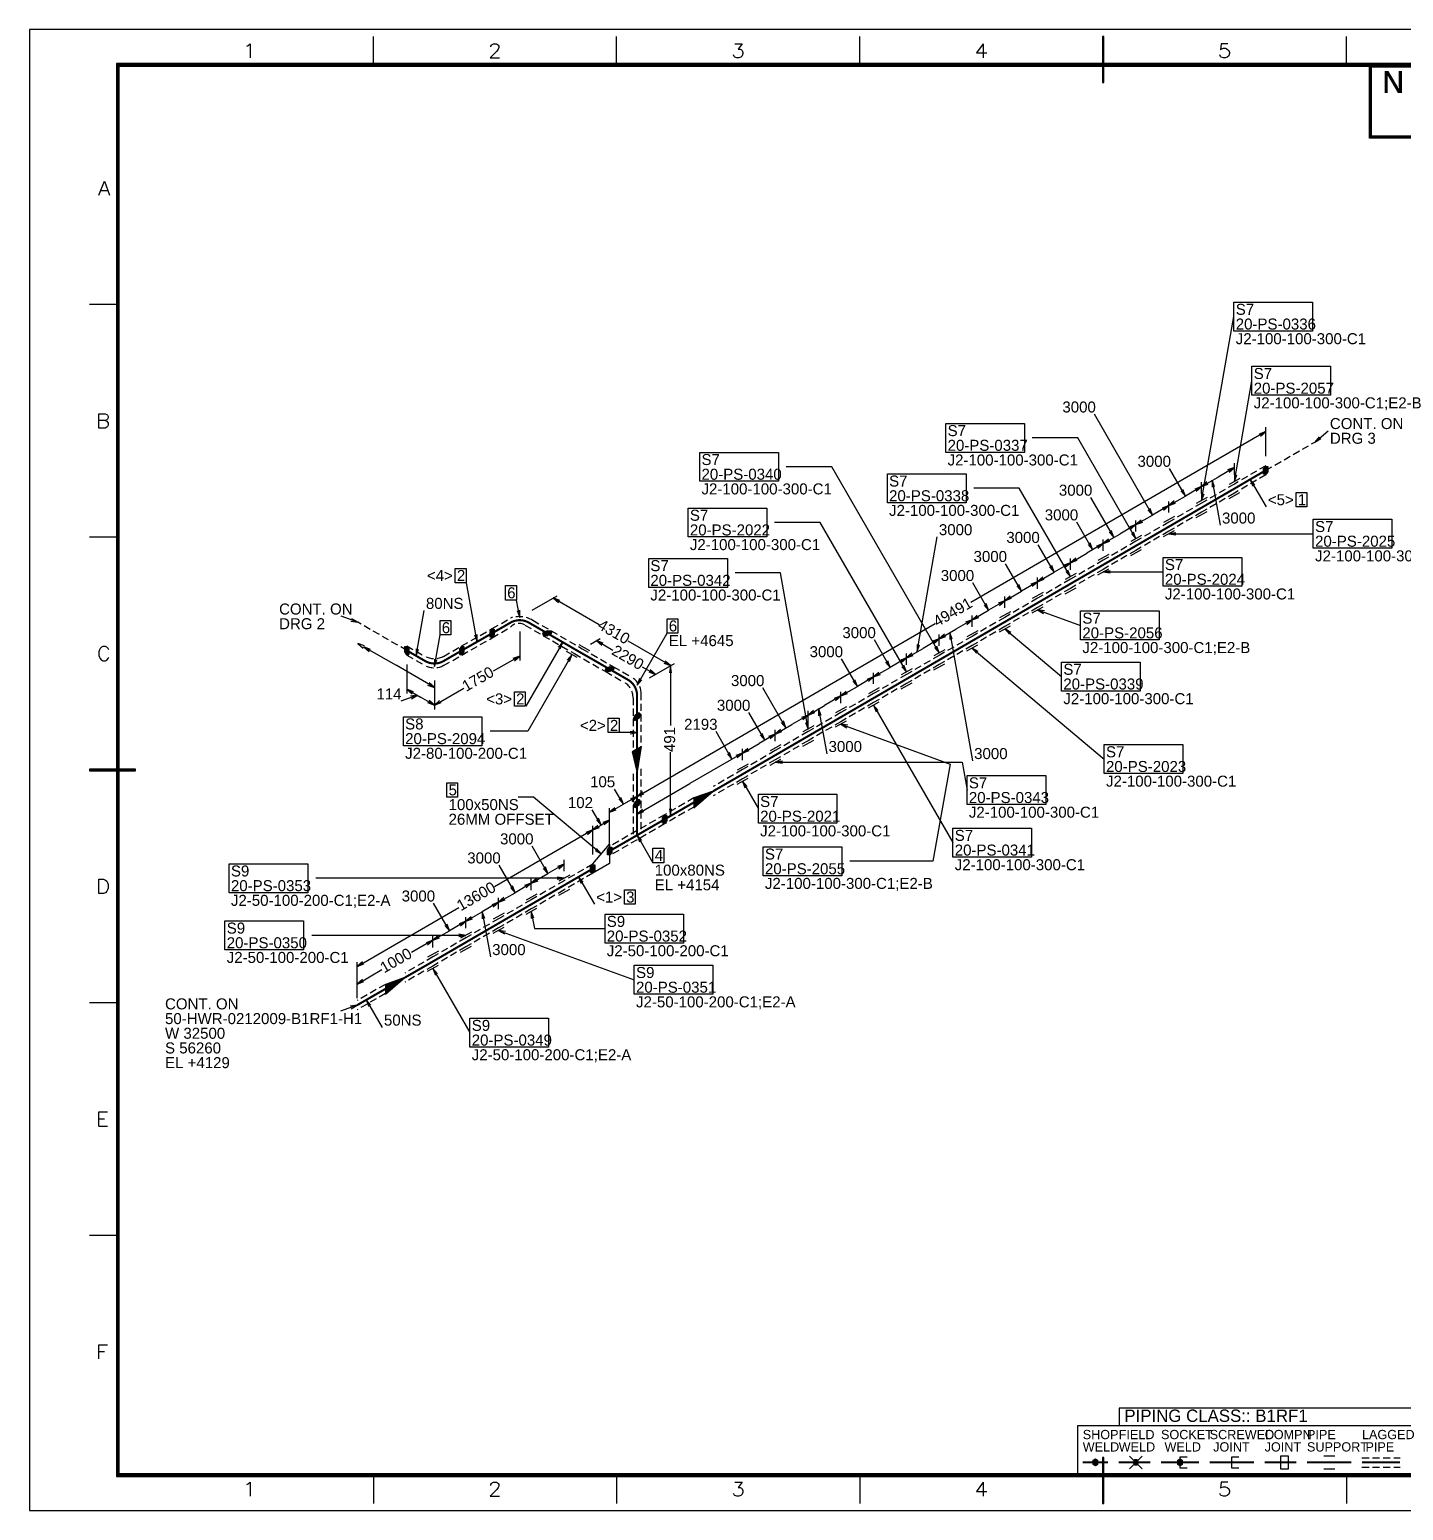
# Model space of a CAD drawing. Extents: x 0 to 594, y 0 to 420.
# Drawn here: x 0 to 389.6, y 0 to 420 of the extents above; entities that cross this region are included whole.
import ezdxf

# ---------------------------------------------------------------- set-up
doc = ezdxf.new("R2010")
doc.units = 0
doc.linetypes.add('GT110', pattern=[3, 2, -1])
doc.styles.add('HTX1', font='O8116901', dxfattribs={"width": 1.02})

msp = doc.modelspace()

# ---------------------------------------------------------------- linework, layer by layer
at = {"layer": 'GT_1', "flags": 128}
for points in [[(0, 0), (594, 0), (594, 420), (0, 420), (0, 0)], [(61.6, 415.3), (62, 415.5), (62.6, 416), (62.6, 412)], [(97.5, 410), (97.5, 418)], [(130.8, 415.1), (130.8, 415.3), (131, 415.6), (131.2, 415.8), (131.6, 416), (132.4, 416), (132.7, 415.8), (132.9, 415.6), (133.1, 415.3), (133.1, 414.9), (132.9, 414.5), (132.5, 413.9), (130.6, 412), (133.3, 412)], [(166.5, 410), (166.5, 418)], [(200, 416), (202.1, 416), (201, 414.5), (201.5, 414.5), (201.9, 414.3), (202.1, 414.1), (202.3, 413.5), (202.3, 413.2), (202.1, 412.6), (201.7, 412.2), (201.2, 412), (200.6, 412), (200, 412.2), (199.8, 412.4), (199.6, 412.8)], [(235.5, 410), (235.5, 418)], [(270.5, 416), (268.6, 413.4), (271.5, 413.4)], [(270.5, 416), (270.5, 412)], [(304.3, 405), (304.7, 405), (304.7, 418), (304.3, 418), (304.3, 405)], [(304.5, 405), (304.5, 418)], [(304.5, 410), (304.5, 418)], [(339.9, 416), (338, 416), (337.8, 414.3), (338, 414.5), (338.6, 414.7), (339.2, 414.7), (339.7, 414.5), (340.1, 414.1), (340.3, 413.5), (340.3, 413.2), (340.1, 412.6), (339.7, 412.2), (339.2, 412), (338.6, 412), (338, 412.2), (337.8, 412.4), (337.6, 412.8)], [(373.5, 410), (373.5, 418)], [(583.6, 409.6), (584.4, 410.4), (24.6, 410.4), (25.4, 409.6), (583.6, 409.6)], [(25.4, 409.6), (24.6, 410.4), (24.6, 9.6), (25.4, 10.4), (25.4, 409.6)], [(584.2, 410.2), (24.8, 410.2), (25, 410), (584, 410), (583.8, 409.8), (25.2, 409.8)], [(24.8, 410.2), (24.8, 9.8), (25, 10), (25, 410), (25.2, 409.8), (25.2, 10.2)], [(25, 10), (584, 10), (584, 85), (404, 85), (404, 410), (25, 410), (25, 10)], [(404, 409.2), (404, 389.2), (380, 389.2), (380, 409.4), (404.2, 409.4), (404.2, 389.4), (380.2, 389.4), (380.2, 409.6), (404.4, 409.6), (404.4, 389.6), (380.4, 389.6), (380.4, 409.8), (404.6, 409.8), (404.6, 389.8), (380.6, 389.8), (380.6, 410)], [(19.6, 373), (21.2, 377), (22.7, 373)], [(20.2, 374.4), (22.1, 374.4)], [(25, 342), (17, 342)], [(341.6, 342.7), (363.9, 342.7), (363.9, 334.5), (341.6, 334.5), (341.6, 342.7)], [(332.4, 286.4), (341.6, 338.6)], [(346.7, 324.5), (369, 324.5), (369, 316.3), (346.7, 316.3), (346.7, 324.5)], [(341.7, 291.8), (346.7, 320.4)], [(19.6, 307), (19.6, 311), (21.4, 311), (21.9, 310.8), (22.1, 310.6), (22.3, 310.3), (22.3, 309.9), (22.1, 309.5), (21.9, 309.3), (21.4, 309.1), (19.6, 309.1)], [(318.5, 282.3), (302, 310.9)], [(21.4, 309.1), (21.9, 308.9), (22.1, 308.7), (22.3, 308.4), (22.3, 307.8), (22.1, 307.4), (21.9, 307.2), (21.4, 307), (19.6, 307)], [(259.9, 308.3), (282.2, 308.3), (282.2, 300.1), (259.9, 300.1), (259.9, 308.3)], [(350.6, 299), (350.6, 307.2)], [(350.6, 306), (267, 257.5)], [(313.8, 275.6), (297.3, 304.2), (284.4, 304.2)], [(349.1, 304.7), (350.6, 306), (348.7, 305.3)], [(364.5, 303), (368.3, 306.2)], [(365.8, 304.5), (364.5, 303), (366.2, 304)], [(190.1, 300.1), (212.4, 300.1), (212.4, 291.9), (190.1, 291.9), (190.1, 300.1)], [(258, 243.2), (227.5, 296), (214.6, 296)], [(243.3, 294), (265.6, 294), (265.6, 285.8), (243.3, 285.8), (243.3, 294)], [(327.8, 287.7), (323.3, 295.5)], [(341.7, 295.8), (337.1, 293.1)], [(340.2, 294.5), (341.7, 295.8), (339.8, 295.1)], [(341.7, 293.8), (341.7, 297)], [(351.2, 294.6), (350.6, 293.8), (350, 293.9), (350, 295.4), (350.6, 296.2), (351.2, 296.1), (351.2, 294.6)], [(350, 295.4), (351.2, 295.4)], [(350, 295.2), (351.2, 295.2)], [(350, 295), (351.2, 295)], [(350, 294.8), (351.2, 294.8)], [(350, 294.6), (351.2, 294.6)], [(350, 294.4), (351.05, 294.4)], [(350, 294.2), (350.9, 294.2)], [(350, 294), (350.75, 294)], [(350.15, 295.6), (351.2, 295.6)], [(350.3, 295.8), (351.2, 295.8)], [(350.45, 296), (351.2, 296)], [(295.2, 264.8), (280.7, 289.9), (267.8, 289.9)], [(332.4, 290.4), (327.8, 287.7)], [(330.9, 289.1), (332.4, 290.4), (330.5, 289.7)], [(332.4, 290.4), (337.1, 293.1)], [(333.9, 291.7), (332.4, 290.4), (334.3, 291.1)], [(332.4, 288.4), (332.4, 291.6)], [(332.4, 288.4), (332.4, 291.6)], [(336.1, 290.3), (335.4, 292.2), (335.4, 290.2)], [(335.4, 292.2), (337.7, 279.4)], [(343.3, 292.7), (340.2, 291)], [(341.7, 293.8), (341.7, 291.8), (342.4, 293.7)], [(347.5, 290.9), (346.2, 292.4), (346.9, 290.5)], [(346.2, 292.4), (350.7, 284.6)], [(307.5, 276), (301, 287.3)], [(323.1, 285), (327.8, 287.7)], [(324.6, 286.3), (323.1, 285), (325, 285.7)], [(323.1, 283), (323.1, 286.2)], [(323.1, 283), (323.1, 286.2)], [(326.5, 289.2), (327.8, 287.7), (327.1, 289.6)], [(334, 287.3), (330.9, 285.6)], [(332.4, 288.4), (332.4, 286.4), (333.1, 288.3)], [(340.2, 287), (343.3, 288.7)], [(359.2, 288.7), (362.3, 288.7), (362.3, 284.6), (359.2, 284.6), (359.2, 288.7)], [(186.8, 284.3), (209.1, 284.3), (209.1, 276.1), (186.8, 276.1), (186.8, 284.3)], [(313.8, 279.6), (318.5, 282.3)], [(317.2, 283.8), (318.5, 282.3), (317.8, 284.2)], [(323.1, 285), (318.5, 282.3)], [(321.6, 283.7), (323.1, 285), (321.2, 284.3)], [(324.7, 281.9), (321.6, 280.2)], [(330.9, 281.6), (334, 283.3)], [(248.7, 237.8), (224.2, 280.2), (211.3, 280.2)], [(301.5, 272.5), (297, 280.3)], [(306.2, 277.5), (307.5, 276), (306.8, 277.9)], [(313.8, 279.6), (309.2, 276.9)], [(312.3, 278.3), (313.8, 279.6), (311.9, 278.9)], [(312.5, 277.1), (313.8, 275.6), (313.1, 277.5)], [(315.3, 280.9), (313.8, 279.6), (315.7, 280.3)], [(313.8, 277.6), (313.8, 280.8)], [(313.8, 277.6), (313.8, 280.8)], [(321.6, 276.2), (324.7, 277.9)], [(325.1, 277.3), (323.1, 277), (325.1, 276.7)], [(364.1, 281.1), (386.4, 281.1), (386.4, 272.9), (364.1, 272.9), (364.1, 281.1)], [(25, 276), (17, 276)], [(251.7, 243.6), (257.4, 276.1)], [(290.6, 266.1), (286.1, 273.9)], [(304.5, 274.2), (299.9, 271.5)], [(300.2, 274), (301.5, 272.5), (300.8, 274.4)], [(303, 272.9), (304.5, 274.2), (302.6, 273.5)], [(304.5, 274.2), (309.2, 276.9)], [(306, 275.5), (304.5, 274.2), (306.4, 274.9)], [(304.5, 272.2), (304.5, 275.4)], [(304.5, 272.2), (304.5, 275.4)], [(315.4, 276.5), (312.3, 274.8)], [(323.1, 277), (364.1, 277)], [(175.6, 270), (197.9, 270), (197.9, 261.8), (175.6, 261.8), (175.6, 270)], [(295.2, 268.8), (290.6, 266.1)], [(293.7, 267.5), (295.2, 268.8), (293.3, 268.1)], [(295.2, 268.8), (299.9, 271.5)], [(296.7, 270.1), (295.2, 268.8), (297.1, 269.5)], [(295.2, 266.8), (295.2, 270)], [(295.2, 266.8), (295.2, 270)], [(306.1, 271.1), (303, 269.4)], [(312.3, 270.8), (315.4, 272.5)], [(321.5, 270.3), (343.8, 270.3), (343.8, 262.1), (321.5, 262.1), (321.5, 270.3)], [(120.7, 267.2), (123.8, 267.2), (123.8, 263.1), (120.7, 263.1), (120.7, 267.2)], [(220.8, 221.6), (213, 265.9), (200.1, 265.9)], [(281.3, 260.7), (276.8, 268.5)], [(285.9, 263.4), (290.6, 266.1)], [(287.4, 264.7), (285.9, 263.4), (287.8, 264.1)], [(285.9, 261.4), (285.9, 264.6)], [(285.9, 261.4), (285.9, 264.6)], [(289.3, 267.6), (290.6, 266.1), (289.9, 268)], [(296.8, 265.7), (293.7, 264)], [(293.9, 266.3), (295.2, 264.8), (294.5, 266.7)], [(303, 265.4), (306.1, 267.1)], [(306.5, 266.5), (304.5, 266.2), (306.5, 265.9)], [(304.5, 266.2), (321.5, 266.2)], [(126.9, 246.4), (123.9, 263.1)], [(135, 262.3), (138.1, 262.3), (138.1, 258.2), (135, 258.2), (135, 262.3)], [(272, 255.3), (267.5, 263.1)], [(276.6, 258), (281.3, 260.7)], [(280, 262.2), (281.3, 260.7), (280.6, 262.6)], [(285.9, 263.4), (281.3, 260.7)], [(284.4, 262.1), (285.9, 263.4), (284, 262.7)], [(293.7, 260), (296.8, 261.7)], [(139, 253.3), (138.1, 258.2)], [(142.5, 255.3), (149.6, 259.4)], [(150.4, 258.1), (148.5, 258.8), (150, 257.5)], [(148.5, 258.8), (161.5, 251.3)], [(270.7, 256.8), (272, 255.3), (271.3, 257.2)], [(276.6, 258), (272, 255.3)], [(275.1, 256.7), (276.6, 258), (274.7, 257.3)], [(278.1, 259.3), (276.6, 258), (278.5, 258.7)], [(276.6, 256), (276.6, 259.2)], [(276.6, 256), (276.6, 259.2)], [(287.5, 260.3), (284.4, 258.6)], [(284.4, 254.6), (287.5, 256.3)], [(93.1, 251.9), (88.4, 253.6)], [(91.1, 252.2), (93.1, 251.9), (91.4, 252.9)], [(109.6, 242.4), (111.9, 255.2)], [(116.4, 252.4), (119.5, 252.4), (119.5, 248.3), (116.4, 248.3), (116.4, 252.4)], [(138.3, 255.2), (139, 253.3), (139, 255.3)], [(180.8, 252.9), (183.9, 252.9), (183.9, 248.8), (180.8, 248.8), (180.8, 252.9)], [(267.3, 252.6), (262.7, 249.9)], [(265.8, 251.3), (267.3, 252.6), (265.4, 251.9)], [(267.3, 252.6), (272, 255.3)], [(268.8, 253.9), (267.3, 252.6), (269.2, 253.3)], [(267.3, 250.6), (267.3, 253.8)], [(267.3, 250.6), (267.3, 253.8)], [(278.2, 254.9), (275.1, 253.2)], [(287.9, 255.1), (285.9, 255.4), (287.6, 254.4)], [(285.9, 255.4), (298.1, 251)], [(298.1, 255.1), (320.4, 255.1), (320.4, 246.9), (298.1, 246.9), (298.1, 255.1)], [(114.8, 239.4), (116.4, 248.3)], [(126.2, 248.3), (126.9, 246.4), (126.9, 248.4)], [(130.6, 249.2), (131.2, 250), (131.8, 249.9), (131.8, 248.4), (131.2, 247.6), (130.6, 247.7), (130.6, 249.2)], [(130.6, 249.2), (131.8, 249.2)], [(130.6, 249), (131.8, 249)], [(130.6, 248.8), (131.8, 248.8)], [(130.6, 248.6), (131.8, 248.6)], [(130.6, 248.4), (131.8, 248.4)], [(130.6, 248.2), (131.65, 248.2)], [(130.6, 248), (131.5, 248)], [(130.6, 247.8), (131.35, 247.8)], [(130.75, 249.4), (131.8, 249.4)], [(130.9, 249.6), (131.8, 249.6)], [(131.05, 249.8), (131.8, 249.8)], [(139, 249.3), (139, 241.1)], [(145.5, 248.8), (145.7, 248.2), (146.8, 248.1), (148.1, 248.8), (147.9, 249.4), (146.8, 249.5), (145.5, 248.8)], [(145.5, 248.8), (148.1, 248.8)], [(145.57, 248.6), (147.73, 248.6)], [(145.63, 248.4), (147.36, 248.4)], [(145.7, 248.2), (146.99, 248.2)], [(145.87, 249), (148.03, 249)], [(146.24, 249.2), (147.97, 249.2)], [(146.61, 249.4), (147.9, 249.4)], [(172.3, 202.5), (256.8, 251.6)], [(172.3, 234.1), (180.8, 248.8)], [(258, 247.2), (262.7, 249.9)], [(259.5, 248.5), (258, 247.2), (259.9, 247.9)], [(258, 245.2), (258, 248.4)], [(258, 245.2), (258, 248.4)], [(261.7, 247.1), (261, 249), (261, 247)], [(261, 249), (267.4, 212.6)], [(268.9, 249.5), (265.8, 247.8)], [(275.1, 249.2), (278.2, 250.9)], [(278.3, 249), (276.6, 250), (277.9, 248.5)], [(276.6, 250), (292.7, 236.5)], [(22.5, 244.1), (22.3, 244.5), (21.9, 244.8), (21.5, 245), (20.8, 245), (20.4, 244.8), (20, 244.5), (19.8, 244.1), (19.6, 243.5), (19.6, 242.5), (19.8, 242), (20, 241.6), (20.4, 241.2), (20.8, 241), (21.5, 241), (21.9, 241.2), (22.3, 241.6), (22.5, 242)], [(95, 245.2), (93.1, 245.9), (94.6, 244.6)], [(96.7, 244.2), (94.8, 244.9), (96.3, 243.6)], [(94.8, 244.9), (104, 239.7)], [(106.4, 245), (107, 245.1), (107.6, 244.3), (107.6, 242.8), (107, 242.7), (106.4, 243.5), (106.4, 245)], [(106.4, 245), (107.08, 245)], [(106.4, 244.8), (107.22, 244.8)], [(106.4, 244.6), (107.38, 244.6)], [(106.4, 244.4), (107.53, 244.4)], [(106.4, 244.2), (107.6, 244.2)], [(106.4, 244), (107.6, 244)], [(106.4, 243.8), (107.6, 243.8)], [(109.6, 244.4), (109.6, 242.4), (110.3, 244.3)], [(122, 244.3), (122.6, 245.1), (123.2, 245), (123.2, 243.5), (122.6, 242.7), (122, 242.8), (122, 244.3)], [(122, 244.2), (123.2, 244.2)], [(122, 244), (123.2, 244)], [(122, 243.8), (123.2, 243.8)], [(122.08, 244.4), (123.2, 244.4)], [(122.22, 244.6), (123.2, 244.6)], [(122.38, 244.8), (123.2, 244.8)], [(122.53, 245), (123.2, 245)], [(151.2, 246.3), (140.7, 228.1)], [(150.5, 244.4), (151.2, 246.3), (149.9, 244.8)], [(155.8, 245.6), (158.8, 243.9)], [(159.1, 245.7), (161.8, 247.3)], [(162.7, 246), (160.8, 246.7), (162.3, 245.4)], [(160.8, 246.7), (165.4, 244)], [(181.8, 239.6), (169.8, 246.5)], [(244.1, 239.1), (239.6, 246.9)], [(248.7, 241.8), (253.4, 244.5)], [(251.7, 245.6), (251.7, 243.6), (252.4, 245.5)], [(258, 247.2), (253.4, 244.5)], [(256.5, 245.9), (258, 247.2), (256.1, 246.5)], [(259.6, 244.1), (256.5, 242.4)], [(256.7, 244.7), (258, 243.2), (257.3, 245.1)], [(265.8, 243.8), (268.9, 245.5)], [(269, 243.6), (267.3, 244.6), (268.6, 243.1)], [(267.3, 244.6), (304.8, 213.1)], [(114.8, 233.4), (104, 239.7)], [(106.4, 243.6), (107.6, 243.6)], [(106.47, 243.4), (107.6, 243.4)], [(106.62, 243.2), (107.6, 243.2)], [(106.78, 243), (107.6, 243)], [(106.92, 242.8), (107.6, 242.8)], [(107, 239.9), (107, 231.7)], [(114.8, 241.4), (114.8, 239.4), (115.5, 241.3)], [(122, 243.6), (123.2, 243.6)], [(122, 243.4), (123.12, 243.4)], [(122, 243.2), (122.97, 243.2)], [(122, 243), (122.83, 243)], [(122, 242.8), (122.67, 242.8)], [(153.8, 242.7), (141.3, 221), (130.6, 221)], [(139, 242.3), (131.5, 238)], [(137.5, 241), (139, 242.3), (137.1, 241.6)], [(155.3, 241.9), (152.3, 243.6)], [(153.1, 240.8), (153.8, 242.7), (152.5, 241.2)], [(175.8, 236.1), (182.9, 240.2)], [(175.8, 236.1), (182.9, 240.2)], [(179.9, 240.3), (181.8, 239.6), (180.3, 240.9)], [(182.1, 237.6), (181.8, 239.6), (181.5, 237.6)], [(181.8, 239.6), (181.8, 222.6)], [(234.8, 233.7), (230.3, 241.5)], [(242.8, 240.6), (244.1, 239.1), (243.4, 241)], [(248.7, 241.8), (244.1, 239.1)], [(247.2, 240.5), (248.7, 241.8), (246.8, 241.1)], [(247.4, 239.3), (248.7, 237.8), (248, 239.7)], [(250.2, 243.1), (248.7, 241.8), (250.6, 242.5)], [(248.7, 239.8), (248.7, 243)], [(248.7, 239.8), (248.7, 243)], [(256.5, 238.4), (259.6, 240.1)], [(292.7, 240.6), (315, 240.6), (315, 232.4), (292.7, 232.4), (292.7, 240.6)], [(114.8, 235.4), (114.8, 227.2)], [(114.8, 235.4), (114.8, 227.2)], [(114.8, 235.4), (114.8, 232.2)], [(163.2, 238.6), (163.4, 238), (164.5, 237.9), (165.8, 238.6), (165.6, 239.2), (164.5, 239.3), (163.2, 238.6)], [(163.2, 238.6), (165.8, 238.6)], [(163.27, 238.4), (165.43, 238.4)], [(163.33, 238.2), (165.06, 238.2)], [(163.4, 238), (164.69, 238)], [(163.57, 238.8), (165.73, 238.8)], [(163.94, 239), (165.67, 239)], [(164.31, 239.2), (165.6, 239.2)], [(173, 236), (172.3, 234.1), (173.6, 235.6)], [(177.5, 237.1), (173.8, 239.2)], [(175.6, 237.8), (177.5, 237.1), (176, 238.4)], [(175.8, 236.1), (178.5, 237.7)], [(233.5, 235.2), (234.8, 233.7), (234.1, 235.6)], [(239.4, 236.4), (234.8, 233.7)], [(237.9, 235.1), (239.4, 236.4), (237.5, 235.7)], [(239.4, 236.4), (244.1, 239.1)], [(240.9, 237.7), (239.4, 236.4), (241.3, 237.1)], [(239.4, 234.4), (239.4, 237.6)], [(239.4, 234.4), (239.4, 237.6)], [(250.3, 238.7), (247.2, 237)], [(110, 231.2), (105.3, 229.5)], [(108.9, 232.2), (107, 232.9), (108.5, 231.6)], [(107, 232.9), (110.9, 230.7)], [(108.3, 230.2), (110, 231.2), (108, 230.9)], [(112.9, 234.1), (114.8, 233.4), (113.3, 234.7)], [(114.8, 228.4), (123.2, 233.2)], [(137.5, 232.2), (140.6, 232.2), (140.6, 228.1), (137.5, 228.1), (137.5, 232.2)], [(214.5, 222), (208, 233.3)], [(230.1, 231), (225.5, 228.3)], [(228.6, 229.7), (230.1, 231), (228.2, 230.3)], [(230.1, 231), (234.8, 233.7)], [(231.6, 232.3), (230.1, 231), (232, 231.7)], [(230.1, 229), (230.1, 232.2)], [(230.1, 229), (230.1, 232.2)], [(241, 233.3), (237.9, 231.6)], [(247.2, 233), (250.3, 234.7)], [(114.8, 228.4), (110.9, 230.7)], [(112.9, 229.1), (114.8, 228.4), (113.3, 229.7)], [(116.3, 229.7), (114.8, 228.4), (116.7, 229.1)], [(220.8, 225.6), (225.5, 228.3)], [(222.3, 226.9), (220.8, 225.6), (222.7, 226.3)], [(220.8, 223.6), (220.8, 226.8)], [(220.8, 223.6), (220.8, 226.8)], [(224.5, 225.5), (223.8, 227.4), (223.8, 225.4)], [(223.8, 227.4), (226.1, 214.6)], [(231.7, 227.9), (228.6, 226.2)], [(237.9, 227.6), (241, 229.3)], [(240.7, 226.9), (239.4, 228.4), (240.1, 226.5)], [(239.4, 228.4), (261.9, 189.4)], [(106, 225.1), (128.3, 225.1), (128.3, 216.9), (106, 216.9), (106, 225.1)], [(164.1, 224.7), (167.2, 224.7), (167.2, 220.6), (164.1, 220.6), (164.1, 224.7)], [(171.7, 225.5), (171.2, 224.5), (171.7, 224), (172.9, 224.7), (173.4, 225.7), (172.9, 226.2), (171.7, 225.5)], [(171.25, 224.6), (172.73, 224.6)], [(171.3, 224.4), (172.39, 224.4)], [(171.35, 224.8), (172.95, 224.8)], [(171.45, 225), (173.05, 225)], [(171.5, 224.2), (172.04, 224.2)], [(171.55, 225.2), (173.15, 225.2)], [(171.65, 225.4), (173.25, 225.4)], [(171.87, 225.6), (173.35, 225.6)], [(172.21, 225.8), (173.3, 225.8)], [(172.56, 226), (173.1, 226)], [(208.5, 218.5), (204, 226.3)], [(211.5, 220.2), (216.2, 222.9)], [(213.2, 223.5), (214.5, 222), (213.8, 223.9)], [(220.8, 225.6), (216.2, 222.9)], [(219.3, 224.3), (220.8, 225.6), (218.9, 224.9)], [(220.1, 223.5), (220.8, 221.6), (220.8, 223.6)], [(228.6, 222.2), (231.7, 223.9)], [(232.1, 222.7), (230.1, 223), (231.8, 222)], [(230.1, 223), (261.1, 211.7), (256.2, 184.1), (232.6, 184.1)], [(172.3, 220.6), (167.3, 220.6)], [(170.3, 220.3), (172.3, 220.6), (170.3, 220.9)], [(199.2, 213.1), (194.7, 220.9)], [(211.5, 220.2), (206.9, 217.5)], [(207.2, 220), (208.5, 218.5), (207.8, 220.4)], [(210, 218.9), (211.5, 220.2), (209.6, 219.5)], [(213, 221.5), (211.5, 220.2), (213.4, 220.9)], [(211.5, 218.2), (211.5, 221.4)], [(211.5, 218.2), (211.5, 221.4)], [(222.4, 222.5), (219.3, 220.8)], [(219.3, 216.8), (222.4, 218.5)], [(172.3, 209.6), (171, 215.2), (173.5, 216.7), (172.3, 209.6), (171.1, 215.3), (173.4, 216.6), (172.3, 210.2), (171.3, 215.4), (173.2, 216.5), (172.3, 210.7), (171.5, 215.5), (173, 216.4), (172.3, 211.4), (171.6, 215.6), (172.9, 216.3), (172.3, 212), (171.8, 215.7), (172.7, 216.2), (172.3, 212.6), (172, 215.8), (172.5, 216.1), (172.3, 213.2), (172.1, 215.9), (172.4, 216), (172.3, 213.8), (172.3, 216)], [(181.8, 197), (181.8, 215.1)], [(202.2, 214.8), (187.3, 206.2)], [(197.9, 214.6), (199.2, 213.1), (198.5, 215)], [(200.7, 213.5), (202.2, 214.8), (200.3, 214.1)], [(202.2, 214.8), (206.9, 217.5)], [(203.7, 216.1), (202.2, 214.8), (204.1, 215.5)], [(202.2, 212.8), (202.2, 216)], [(202.2, 212.8), (202.2, 216)], [(213.1, 217.1), (210, 215.4)], [(304.8, 217.2), (327.1, 217.2), (327.1, 209), (304.8, 209), (304.8, 217.2)], [(30, 209.8), (30, 210.2), (17, 210.2), (17, 209.8), (30, 209.8)], [(30, 210), (17, 210)], [(25, 210), (17, 210)], [(203.8, 211.7), (200.7, 210)], [(210, 211.4), (213.1, 213.1)], [(213.5, 212.5), (211.5, 212.2), (213.5, 211.9)], [(211.5, 212.2), (264.5, 212.2), (265.9, 204.3)], [(118.3, 206.4), (121.4, 206.4), (121.4, 202.3), (118.3, 202.3), (118.3, 206.4)], [(172.3, 197.5), (187.3, 206.2)], [(200.7, 206), (203.8, 207.7)], [(203.5, 205.3), (202.2, 206.8), (202.9, 204.9)], [(202.2, 206.8), (206.7, 199)], [(265.9, 208.4), (288.2, 208.4), (288.2, 200.2), (265.9, 200.2), (265.9, 208.4)], [(162.1, 186.2), (142.9, 202.3), (138.6, 202.3)], [(168.4, 200.3), (165.9, 204.6)], [(167.1, 201.8), (168.4, 200.3), (167.7, 202.2)], [(172.3, 202.5), (168.4, 200.3)], [(170.8, 201.2), (172.3, 202.5), (170.4, 201.8)], [(171.7, 200.9), (171.2, 199.9), (171.7, 199.4), (172.9, 200.1), (173.4, 201.1), (172.9, 201.6), (171.7, 200.9)], [(173.8, 203.8), (172.3, 202.5), (174.2, 203.2)], [(172.3, 193.5), (172.3, 203.7)], [(172.3, 193.5), (172.3, 203.7)], [(188.4, 200.8), (188.4, 199.3), (193.9, 204), (188.4, 202.1), (188.4, 199.5), (193.4, 203.7), (188.4, 202), (188.4, 199.6), (192.8, 203.4), (188.4, 201.9), (188.4, 199.8), (192.3, 203), (188.4, 201.7), (188.4, 200), (191.8, 202.8), (188.4, 201.5), (188.4, 200.2), (191.2, 202.4), (188.4, 201.3), (188.4, 200.4), (190.8, 202.2), (188.4, 201.1), (188.4, 200.6), (190.2, 201.8), (188.4, 200.9), (188.4, 200.8), (193.9, 204)], [(206.7, 203.1), (229, 203.1), (229, 194.9), (206.7, 194.9), (206.7, 203.1)], [(162.1, 194.4), (159.6, 198.7)], [(164.5, 198), (168.4, 200.3)], [(166, 199.3), (164.5, 198), (166.4, 198.7)], [(164.5, 191), (164.5, 199.2)], [(171.25, 200), (172.73, 200)], [(171.3, 199.8), (172.39, 199.8)], [(171.35, 200.2), (172.95, 200.2)], [(171.45, 200.4), (173.05, 200.4)], [(171.5, 199.6), (172.04, 199.6)], [(171.55, 200.6), (173.15, 200.6)], [(171.65, 200.8), (173.25, 200.8)], [(171.87, 201), (173.35, 201)], [(172.21, 201.2), (173.3, 201.2)], [(173.8, 198.8), (172.3, 197.5), (174.2, 198.2)], [(172.3, 193.5), (172.3, 198.7)], [(172.56, 201.4), (173.1, 201.4)], [(174, 192.5), (182.9, 197.6)], [(181.5, 199), (181.8, 197), (182.1, 199)], [(159.7, 193), (162.1, 194.4)], [(161.2, 194.3), (159.7, 193), (161.6, 193.7)], [(159.7, 186), (159.7, 194.2)], [(159.7, 186), (159.7, 194.2)], [(160.8, 195.9), (162.1, 194.4), (161.4, 196.3)], [(164.5, 195.8), (162.1, 194.4)], [(163, 194.5), (164.5, 195.8), (162.6, 195.1)], [(164.5, 188.8), (164.5, 197)], [(180.7, 195.6), (180.1, 194.8), (179.5, 194.9), (179.5, 196.4), (180.1, 197.2), (180.7, 197.1), (180.7, 195.6)], [(179.5, 196.4), (180.7, 196.4)], [(179.5, 196.2), (180.7, 196.2)], [(179.5, 196), (180.7, 196)], [(179.5, 195.8), (180.7, 195.8)], [(179.5, 195.6), (180.7, 195.6)], [(179.5, 195.4), (180.55, 195.4)], [(179.5, 195.2), (180.4, 195.2)], [(179.5, 195), (180.25, 195)], [(179.65, 196.6), (180.7, 196.6)], [(179.8, 196.8), (180.7, 196.8)], [(179.95, 197), (180.7, 197)], [(261.9, 193.5), (284.2, 193.5), (284.2, 185.3), (261.9, 185.3), (261.9, 193.5)], [(159.7, 193), (131.9, 176.9)], [(158.2, 191.7), (159.7, 193), (157.8, 192.3)], [(159.7, 182), (159.7, 183.4), (164.5, 189), (164.5, 183.5), (159.7, 180.7), (159.7, 182)], [(173.6, 190), (172.3, 191.5), (173, 189.6)], [(172.3, 191.5), (176.8, 183.7)], [(147, 180.6), (142.5, 188.4)], [(160.4, 187.2), (162.1, 186.2), (160.8, 187.7)], [(165.1, 186.6), (164.5, 185.8), (163.9, 185.9), (163.9, 187.4), (164.5, 188.2), (165.1, 188.1), (165.1, 186.6)], [(163.9, 187.4), (165.1, 187.4)], [(163.9, 187.2), (165.1, 187.2)], [(163.9, 187), (165.1, 187)], [(163.9, 186.8), (165.1, 186.8)], [(163.9, 186.6), (165.1, 186.6)], [(163.9, 186.4), (164.95, 186.4)], [(163.9, 186.2), (164.8, 186.2)], [(163.9, 186), (164.65, 186)], [(164.05, 187.6), (165.1, 187.6)], [(164.2, 187.8), (165.1, 187.8)], [(164.35, 188), (165.1, 188)], [(176.8, 187.8), (179.9, 187.8), (179.9, 183.7), (176.8, 183.7), (176.8, 187.8)], [(208.1, 188.2), (230.4, 188.2), (230.4, 180), (208.1, 180), (208.1, 188.2)], [(56.6, 183.4), (78.9, 183.4), (78.9, 175.2), (56.6, 175.2), (56.6, 183.4)], [(137.7, 175.2), (133.2, 183)], [(142.3, 177.9), (147, 180.6)], [(145.7, 182.1), (147, 180.6), (146.3, 182.5)], [(151.6, 183.3), (147, 180.6)], [(150.1, 182), (151.6, 183.3), (149.7, 182.6)], [(151.6, 181.3), (151.6, 184.5)], [(160.3, 181.6), (159.7, 180.8), (159.1, 180.9), (159.1, 182.4), (159.7, 183.2), (160.3, 183.1), (160.3, 181.6)], [(159.1, 182.4), (160.3, 182.4)], [(159.1, 182.2), (160.3, 182.2)], [(159.1, 182), (160.3, 182)], [(159.1, 181.8), (160.3, 181.8)], [(159.1, 181.6), (160.3, 181.6)], [(159.1, 181.4), (160.15, 181.4)], [(159.1, 181.2), (160, 181.2)], [(159.1, 181), (159.85, 181)], [(159.25, 182.6), (160.3, 182.6)], [(159.4, 182.8), (160.3, 182.8)], [(159.55, 183), (160.3, 183)], [(19.6, 175), (19.6, 179), (21, 179), (21.5, 178.8), (21.9, 178.5), (22.1, 178.1), (22.3, 177.5), (22.3, 176.5), (22.1, 176), (21.9, 175.6), (21.5, 175.2), (21, 175), (19.6, 175)], [(151.6, 179.3), (102.6, 179.3), (81.2, 179.3)], [(136.4, 176.7), (137.7, 175.2), (137, 177.1)], [(142.3, 177.9), (137.7, 175.2)], [(140.8, 176.6), (142.3, 177.9), (140.4, 177.2)], [(143.8, 179.2), (142.3, 177.9), (144.2, 178.6)], [(142.3, 175.9), (142.3, 179.1)], [(142.3, 175.9), (142.3, 179.1)], [(149.6, 179), (151.6, 179.3), (149.6, 179.6)], [(153.2, 180.2), (150.1, 178.5)], [(157, 178.2), (155.7, 179.7), (156.4, 177.8)], [(155.7, 179.7), (160.2, 171.9)], [(133, 172.5), (128.4, 169.8)], [(131.5, 171.2), (133, 172.5), (131.1, 171.8)], [(133, 172.5), (137.7, 175.2)], [(134.5, 173.8), (133, 172.5), (134.9, 173.2)], [(133, 170.5), (133, 173.7)], [(133, 170.5), (133, 173.7)], [(143.9, 174.8), (140.8, 173.1)], [(150.1, 174.5), (153.2, 176.2)], [(168.7, 176), (171.8, 176), (171.8, 171.9), (168.7, 171.9), (168.7, 176)], [(92.9, 154.3), (121.7, 171)], [(119.1, 164.4), (114.6, 172.2)], [(123.7, 167.1), (128.4, 169.8)], [(125.2, 168.4), (123.7, 167.1), (125.6, 167.8)], [(123.7, 165.1), (123.7, 168.3)], [(123.7, 165.1), (123.7, 168.3)], [(129.1, 167.9), (128.4, 169.8), (128.4, 167.8)], [(128.4, 169.8), (130.7, 157)], [(134.6, 169.4), (131.5, 167.7)], [(140.8, 169.1), (143.9, 170.8)], [(143, 168), (142.3, 169.9), (142.3, 167.9)], [(142.3, 169.9), (143.2, 165), (163.2, 165)], [(163.2, 169.1), (185.5, 169.1), (185.5, 160.9), (163.2, 160.9), (163.2, 169.1)], [(55.4, 167.2), (77.7, 167.2), (77.7, 159), (55.4, 159), (55.4, 167.2)], [(114.4, 161.7), (119.1, 164.4)], [(117.8, 165.9), (119.1, 164.4), (118.4, 166.3)], [(123.7, 167.1), (119.1, 164.4)], [(122.2, 165.8), (123.7, 167.1), (121.8, 166.4)], [(125.3, 164), (122.2, 162.3)], [(131.5, 163.7), (134.6, 165.4)], [(135, 164.2), (133, 164.5), (134.7, 163.5)], [(133, 164.5), (171.5, 150.5)], [(123.7, 163.1), (90.7, 163.1), (80, 163.1)], [(114.4, 161.7), (108.3, 158.2)], [(112.9, 160.4), (114.4, 161.7), (112.5, 161)], [(115.9, 163), (114.4, 161.7), (116.3, 162.4)], [(114.4, 159.7), (114.4, 162.9)], [(114.4, 159.7), (114.4, 162.9)], [(121.7, 162.8), (123.7, 163.1), (121.7, 163.4)], [(122.2, 158.3), (125.3, 160)], [(94.4, 155.6), (92.9, 154.3), (94.8, 155)], [(92.9, 145.3), (92.9, 155.5)], [(116, 158.6), (112.9, 156.9)], [(92.9, 149.3), (99.9, 153.4)], [(112.9, 152.9), (116, 154.6)], [(115.7, 152.2), (114.4, 153.7), (115.1, 151.8)], [(114.4, 153.7), (124.9, 135.5)], [(171.5, 154.6), (193.8, 154.6), (193.8, 146.4), (171.5, 146.4), (171.5, 154.6)], [(94.4, 150.6), (92.9, 149.3), (94.8, 150)], [(92.9, 145.3), (92.9, 150.5)], [(100.9, 147.9), (100.9, 146.4), (106.4, 151.1), (100.9, 149.2), (100.9, 146.6), (105.9, 150.8), (100.9, 149.1), (100.9, 146.7), (105.3, 150.5), (100.9, 149), (100.9, 146.9), (104.8, 150.1), (100.9, 148.8), (100.9, 147.1), (104.3, 149.9), (100.9, 148.6), (100.9, 147.3), (103.7, 149.5), (100.9, 148.4), (100.9, 147.5), (103.3, 149.3), (100.9, 148.2), (100.9, 147.7), (102.7, 148.9), (100.9, 148), (100.9, 147.9), (106.4, 151.1)], [(25, 144), (17, 144)], [(92.9, 143.3), (88.2, 141.6)], [(91.2, 142.3), (92.9, 143.3), (90.9, 143)], [(96.8, 143.3), (95.5, 144.8), (96.2, 142.9)], [(95.5, 144.8), (100, 137)], [(124.9, 139.6), (147.2, 139.6), (147.2, 131.4), (124.9, 131.4), (124.9, 139.6)], [(19.6, 109), (19.6, 113), (22.1, 113)], [(19.6, 111.1), (21.2, 111.1)], [(19.6, 109), (22.1, 109)], [(25, 78), (17, 78)], [(19.6, 43), (19.6, 47), (22.1, 47)], [(19.6, 45.1), (21.2, 45.1)], [(404, 29), (309, 29), (309, 24)], [(307.4, 24), (297.2, 24), (297.2, 10)], [(319.4, 24), (307.4, 24)], [(404, 24), (309, 24)], [(333.2, 24), (319.4, 24)], [(348.8, 24), (333.2, 24)], [(360.8, 24), (348.8, 24)], [(376.4, 24), (360.8, 24)], [(390.2, 24), (376.4, 24)], [(302.9, 13), (302.3, 12.6), (301.7, 13), (301.7, 14.2), (302.3, 14.6), (302.9, 14.2), (302.9, 13)], [(301.7, 14.2), (302.9, 14.2)], [(301.7, 14), (302.9, 14)], [(301.7, 13.8), (302.9, 13.8)], [(301.7, 13.6), (302.9, 13.6)], [(301.7, 13.4), (302.9, 13.4)], [(301.7, 13.2), (302.9, 13.2)], [(301.7, 13), (302.9, 13)], [(302, 14.4), (302.6, 14.4)], [(302, 12.8), (302.6, 12.8)], [(304.7, 15), (304.3, 15), (304.3, 2), (304.7, 2), (304.7, 15)], [(304.5, 15), (304.5, 2)], [(312, 11.8), (315.6, 15.4)], [(312, 15.4), (315.6, 11.8)], [(313.4, 12.9), (314.1, 12.9), (314.5, 13.6), (314.1, 14.3), (313.4, 14.3), (313, 13.6), (313.4, 12.9)], [(313, 13.6), (314.5, 13.6)], [(313.11, 13.8), (314.39, 13.8)], [(313.11, 13.4), (314.39, 13.4)], [(313.23, 14), (314.27, 14)], [(313.23, 13.2), (314.27, 13.2)], [(313.34, 14.2), (314.16, 14.2)], [(313.34, 13), (314.16, 13)], [(326.9, 13), (326.3, 12.6), (325.7, 13), (325.7, 14.2), (326.3, 14.6), (326.9, 14.2), (326.9, 13)], [(325.7, 14.2), (326.9, 14.2)], [(325.7, 14), (326.9, 14)], [(325.7, 13.8), (326.9, 13.8)], [(325.7, 13.6), (326.9, 13.6)], [(325.7, 13.4), (326.9, 13.4)], [(325.7, 13.2), (326.9, 13.2)], [(325.7, 13), (326.9, 13)], [(326, 14.4), (326.6, 14.4)], [(326, 12.8), (326.6, 12.8)], [(328.3, 12), (326.3, 12), (326.3, 15.2), (328.3, 15.2)], [(343, 12), (341, 12), (341, 15.2), (343, 15.2)], [(354.8, 13.6), (354.8, 11.8), (357.1, 11.8), (357.1, 15.4), (354.8, 15.4), (354.8, 13.6), (357.1, 13.6)], [(370.2, 15.4), (367.1, 15.4)], [(25.4, 10.4), (24.6, 9.6), (584.4, 9.6), (583.6, 10.4), (25.4, 10.4)], [(24.8, 9.8), (584.2, 9.8), (584, 10), (25, 10), (25.2, 10.2), (583.8, 10.2)], [(97.5, 10), (97.5, 2)], [(166.5, 10), (166.5, 2)], [(235.5, 10), (235.5, 2)], [(304.5, 10), (304.5, 2)], [(367.1, 11.8), (370.2, 11.8)], [(373.5, 10), (373.5, 2)], [(61.6, 7.3), (62, 7.5), (62.6, 8), (62.6, 4)], [(130.8, 7.1), (130.8, 7.3), (131, 7.6), (131.2, 7.8), (131.6, 8), (132.4, 8), (132.7, 7.8), (132.9, 7.6), (133.1, 7.3), (133.1, 6.9), (132.9, 6.5), (132.5, 5.9), (130.6, 4), (133.3, 4)], [(200, 8), (202.1, 8), (201, 6.5), (201.5, 6.5), (201.9, 6.3), (202.1, 6.1), (202.3, 5.5), (202.3, 5.2), (202.1, 4.6), (201.7, 4.2), (201.2, 4), (200.6, 4), (200, 4.2), (199.8, 4.4), (199.6, 4.8)], [(270.5, 8), (268.6, 5.4), (271.5, 5.4)], [(270.5, 8), (270.5, 4)], [(339.9, 8), (338, 8), (337.8, 6.3), (338, 6.5), (338.6, 6.7), (339.2, 6.7), (339.7, 6.5), (340.1, 6.1), (340.3, 5.5), (340.3, 5.2), (340.1, 4.6), (339.7, 4.2), (339.2, 4), (338.6, 4), (338, 4.2), (337.8, 4.4), (337.6, 4.8)]]:
    msp.add_lwpolyline(points, dxfattribs=at)
at = {"layer": 'GT_1', "linetype": 'GT110', "flags": 128}
for points in [[(350.6, 295), (364.5, 303)], [(350.6, 296.3), (341.7, 291.1)], [(341.7, 291.1), (332.4, 285.7)], [(350.6, 293.7), (341.7, 288.5)], [(332.4, 285.7), (323.1, 280.3)], [(341.7, 288.5), (332.4, 283.1)], [(332.4, 283.1), (323.1, 277.7)], [(323.1, 280.3), (313.8, 274.9)], [(323.1, 277.7), (313.8, 272.3)], [(313.8, 274.9), (304.5, 269.5)], [(304.5, 269.5), (295.2, 264.1)], [(313.8, 272.3), (304.5, 266.9)], [(304.5, 266.9), (295.2, 261.5)], [(295.2, 264.1), (285.9, 258.7)], [(295.2, 261.5), (285.9, 256.1)], [(285.9, 258.7), (276.6, 253.3)], [(131.2, 250.1), (136.4, 253.1)], [(142.7, 252.5), (147.9, 249.5)], [(276.6, 253.3), (267.3, 247.9)], [(285.9, 256.1), (276.6, 250.7)], [(107, 243.9), (93.1, 251.9)], [(122.6, 245.2), (131.2, 250.1)], [(131.2, 247.5), (136.4, 250.5)], [(140.5, 251.1), (145.7, 248.1)], [(145.7, 248.1), (154.5, 243)], [(147.9, 249.5), (156.7, 244.4)], [(267.3, 247.9), (258, 242.5)], [(276.6, 250.7), (267.3, 245.3)], [(107, 245.2), (112.2, 242.2)], [(117.4, 242.2), (122.6, 245.2)], [(122.6, 242.6), (131.2, 247.5)], [(156.7, 244.4), (165.6, 239.3)], [(267.3, 245.3), (258, 239.9)], [(107, 242.6), (112.2, 239.6)], [(117.4, 239.6), (122.6, 242.6)], [(154.5, 243), (163.4, 237.9)], [(258, 242.5), (248.7, 237.1)], [(258, 239.9), (248.7, 234.5)], [(163.4, 237.9), (168.6, 234.9)], [(165.6, 239.3), (170.8, 236.3)], [(248.7, 237.1), (239.4, 231.7)], [(173.4, 231.8), (173.4, 225.8)], [(239.4, 231.7), (230.1, 226.3)], [(248.7, 234.5), (239.4, 229.1)], [(171.2, 230.4), (171.2, 224.4)], [(239.4, 229.1), (230.1, 223.7)], [(171.2, 224.4), (171.2, 215.3)], [(173.4, 225.8), (173.4, 216.7)], [(230.1, 226.3), (220.8, 220.9)], [(230.1, 223.7), (220.8, 218.3)], [(220.8, 220.9), (211.5, 215.5)], [(211.5, 215.5), (202.2, 210.1)], [(220.8, 218.3), (211.5, 212.9)], [(173.4, 210.3), (173.4, 201.2)], [(202.2, 210.1), (193.9, 205.3)], [(211.5, 212.9), (202.2, 207.5)], [(171.2, 208.9), (171.2, 199.8)], [(202.2, 207.5), (193.9, 202.7)], [(188.4, 202.1), (180.1, 197.3)], [(171.2, 199.8), (171.2, 190.8)], [(173.4, 201.2), (173.4, 192.2)], [(188.4, 199.5), (180.1, 194.7)], [(180.1, 197.3), (172.3, 192.8)], [(180.1, 194.7), (172.3, 190.2)], [(172.3, 192.8), (164.5, 188.3)], [(172.3, 190.2), (164.5, 185.7)], [(159.7, 183.3), (151.6, 178.6)], [(159.7, 180.7), (151.6, 176)], [(151.6, 178.6), (142.3, 173.2)], [(142.3, 173.2), (133, 167.8)], [(151.6, 176), (142.3, 170.6)], [(142.3, 170.6), (133, 165.2)], [(133, 167.8), (123.7, 162.4)], [(133, 165.2), (123.7, 159.8)], [(123.7, 162.4), (114.4, 157)], [(123.7, 159.8), (114.4, 154.4)], [(114.4, 157), (106.4, 152.4)], [(114.4, 154.4), (106.4, 149.8)], [(100.9, 149.2), (92.9, 144.6)], [(100.9, 146.6), (92.9, 142)], [(377.9, 14.9), (388.7, 14.9)], [(377.9, 12.3), (388.7, 12.3)]]:
    msp.add_lwpolyline(points, dxfattribs=at)
at = {"layer": 'GT_1', "const_width": 0.6, "flags": 128}
for points in [[(341.7, 289.8), (350.6, 295)], [(332.4, 284.4), (341.7, 289.8)], [(323.1, 279), (332.4, 284.4)], [(313.8, 273.6), (323.1, 279)], [(304.5, 268.2), (313.8, 273.6)], [(295.2, 262.8), (304.5, 268.2)], [(285.9, 257.4), (295.2, 262.8)], [(276.6, 252), (285.9, 257.4)], [(136.4, 251.8), (131.2, 248.8)], [(146.8, 248.8), (141.6, 251.8)], [(267.3, 246.6), (276.6, 252)], [(131.2, 248.8), (122.6, 243.9)], [(155.6, 243.7), (146.8, 248.8)], [(112.2, 240.9), (107, 243.9)], [(122.6, 243.9), (117.4, 240.9)], [(164.5, 238.6), (155.6, 243.7)], [(258, 241.2), (267.3, 246.6)], [(248.7, 235.8), (258, 241.2)], [(169.7, 235.6), (164.5, 238.6)], [(239.4, 230.4), (248.7, 235.8)], [(172.3, 225.1), (172.3, 231.1)], [(230.1, 225), (239.4, 230.4)], [(172.3, 216), (172.3, 225.1)], [(220.8, 219.6), (230.1, 225)], [(211.5, 214.2), (220.8, 219.6)], [(202.2, 208.8), (211.5, 214.2)], [(172.3, 200.5), (172.3, 209.6)], [(193.9, 204), (202.2, 208.8)], [(172.3, 191.5), (172.3, 200.5)], [(180.1, 196), (188.4, 200.8)], [(172.3, 191.5), (180.1, 196)], [(164.5, 187), (172.3, 191.5)], [(151.6, 177.3), (159.7, 182)], [(142.3, 171.9), (151.6, 177.3)], [(133, 166.5), (142.3, 171.9)], [(123.7, 161.1), (133, 166.5)], [(114.4, 155.7), (123.7, 161.1)], [(106.4, 151.1), (114.4, 155.7)], [(92.9, 143.3), (100.9, 147.9)], [(305.9, 13.6), (298.7, 13.6)], [(317.9, 13.6), (308.9, 13.6)], [(331.7, 13.6), (320.9, 13.6)], [(347.3, 13.6), (334.7, 13.6)], [(359.3, 13.6), (350.3, 13.6)], [(374.9, 13.6), (362.3, 13.6)], [(388.7, 13.6), (377.9, 13.6)]]:
    msp.add_lwpolyline(points, dxfattribs=at)
for points in [[(141.6, 251.8, 0.267941), (136.4, 251.8)], [(117.4, 240.9, -0.267941), (112.2, 240.9)], [(172.3, 231.1, 0.268126), (169.7, 235.6)]]:
    msp.add_lwpolyline(points, format="xyb", dxfattribs=at)
at = {"layer": 'GT_1', "linetype": 'GT110', "flags": 128}
for points in [[(142.73, 252.45, 0.213764), (136.4, 253.1)], [(140.47, 251.15, 0.354745), (136.4, 250.5)], [(117.4, 242.2, -0.267941), (112.2, 242.2)], [(117.4, 239.6, -0.267941), (112.2, 239.6)], [(173.43, 231.75, 0.268126), (170.83, 236.25)], [(171.17, 230.45, 0.268126), (168.57, 234.95)]]:
    msp.add_lwpolyline(points, format="xyb", dxfattribs=at)

# ---------------------------------------------------------------- texts
at = {"layer": 'GT_1', "style": 'HTX1', "width": 1.02}
for s, height, p in [('N', 6.25, (383.6, 402)), ('N', 6.25, (383.8, 402)), ('S7', 3.125, (342.1, 339.1)), ('20-PS-0336', 3.125, (342.1, 334.93)), ('J2-100-100-300-C1', 3.125, (342.1, 330.77)), ('S7', 3.125, (347.2, 320.9)), ('20-PS-2057', 3.125, (347.2, 316.73)), ('J2-100-100-300-C1;E2-B', 3.125, (347.2, 312.57)), ('3000', 3.125, (292.93, 311.4)), ('S7', 3.125, (260.37, 304.7)), ('CONT. ON', 3.125, (368.8, 306.7)), ('20-PS-0337', 3.125, (260.37, 300.53)), ('DRG 3', 3.125, (368.8, 302.53)), ('S7', 3.125, (190.57, 296.5)), ('J2-100-100-300-C1', 3.125, (260.37, 296.37)), ('3000', 3.125, (314.23, 296)), ('20-PS-0340', 3.125, (190.57, 292.33)), ('J2-100-100-300-C1', 3.125, (190.57, 288.17)), ('S7', 3.125, (243.77, 290.4)), ('3000', 3.125, (291.93, 287.8)), ('20-PS-0338', 3.125, (243.77, 286.23)), ('<5>', 3.125, (351.2, 285.1)), ('1', 3.12, (359.7, 285.1)), ('S7', 3.125, (187.27, 280.7)), ('J2-100-100-300-C1', 3.125, (243.77, 282.07)), ('3000', 3.125, (287.93, 280.8)), ('3000', 3.125, (338.2, 279.9)), ('20-PS-2022', 3.125, (187.27, 276.53)), ('3000', 3.125, (257.9, 276.6)), ('3000', 3.125, (277.03, 274.4)), ('S7', 3.125, (364.6, 277.5)), ('J2-100-100-300-C1', 3.125, (187.27, 272.37)), ('20-PS-2025', 3.125, (364.6, 273.33)), ('S7', 3.125, (176.07, 266.4)), ('3000', 3.125, (267.73, 269)), ('S7', 3.125, (322, 266.7)), ('J2-100-100-300-C1', 3.125, (364.6, 269.17)), ('<4>', 3.125, (112.69, 263.6)), ('2', 3.12, (121.19, 263.6)), ('20-PS-0342', 3.125, (176.07, 262.23)), ('3000', 3.125, (258.43, 263.6)), ('20-PS-2024', 3.125, (322, 262.53)), ('6', 3.12, (135.46, 258.7)), ('J2-100-100-300-C1', 3.125, (176.07, 258.07)), ('J2-100-100-300-C1', 3.125, (322, 258.37)), ('CONT. ON', 3.125, (70.76, 254.1)), ('80NS', 3.125, (112.4, 255.7)), ('DRG 2', 3.125, (70.76, 249.93)), ('6', 3.12, (181.3, 249.3)), ('S7', 3.125, (298.6, 251.5)), ('6', 3.12, (116.9, 248.8)), ('EL +4645', 3.125, (181.3, 245.13)), ('3000', 3.125, (230.53, 247.4)), ('20-PS-2056', 3.125, (298.6, 247.33)), ('3000', 3.125, (221.23, 242)), ('J2-100-100-300-C1;E2-B', 3.125, (298.6, 243.17)), ('S7', 3.125, (293.2, 237)), ('3000', 3.125, (198.93, 233.8)), ('20-PS-0339', 3.125, (293.2, 232.83)), ('114', 3.125, (98.37, 230)), ('<3>', 3.125, (129.49, 228.6)), ('2', 3.12, (137.99, 228.6)), ('J2-100-100-300-C1', 3.125, (293.2, 228.67)), ('3000', 3.125, (194.93, 226.8)), ('S8', 3.125, (106.51, 221.5)), ('<2>', 3.125, (156.09, 221.1)), ('2', 3.12, (164.59, 221.1)), ('2193', 3.125, (185.63, 221.4)), ('20-PS-2094', 3.125, (106.51, 217.33)), ('J2-80-100-200-C1', 3.125, (106.51, 213.17)), ('3000', 3.125, (226.6, 215.1)), ('3000', 3.125, (267.9, 213.1)), ('S7', 3.125, (305.3, 213.6)), ('20-PS-2023', 3.125, (305.3, 209.43)), ('5', 3.12, (118.83, 202.8)), ('105', 3.125, (158.97, 205.1)), ('S7', 3.125, (266.4, 204.8)), ('J2-100-100-300-C1', 3.125, (305.3, 205.27)), ('100x50NS', 3.125, (118.83, 198.63)), ('102', 3.125, (152.67, 199.2)), ('S7', 3.125, (207.2, 199.5)), ('20-PS-0343', 3.125, (266.4, 200.63)), ('26MM OFFSET', 3.125, (118.83, 194.47)), ('20-PS-2021', 3.125, (207.2, 195.33)), ('J2-100-100-300-C1', 3.125, (266.4, 196.47)), ('J2-100-100-300-C1', 3.125, (207.2, 191.17)), ('3000', 3.125, (133.43, 188.9)), ('S7', 3.125, (262.4, 189.9)), ('3000', 3.125, (124.13, 183.5)), ('4', 3.12, (177.3, 184.2)), ('S7', 3.125, (208.56, 184.6)), ('20-PS-0341', 3.125, (262.4, 185.73)), ('S9', 3.125, (57.1, 179.8)), ('100x80NS', 3.125, (177.3, 180.03)), ('20-PS-2055', 3.125, (208.56, 180.43)), ('J2-100-100-300-C1', 3.125, (262.4, 181.57)), ('20-PS-0353', 3.125, (57.1, 175.63)), ('EL +4154', 3.125, (177.3, 175.87)), ('J2-100-100-300-C1;E2-B', 3.125, (208.56, 176.27)), ('J2-50-100-200-C1;E2-A', 3.125, (57.1, 171.47)), ('3000', 3.125, (105.53, 172.7)), ('<1>', 3.125, (160.7, 172.4)), ('3', 3.12, (169.2, 172.4)), ('S9', 3.125, (163.7, 165.5)), ('S9', 3.125, (55.91, 163.6)), ('20-PS-0352', 3.125, (163.7, 161.33)), ('20-PS-0350', 3.125, (55.91, 159.43)), ('3000', 3.125, (131.2, 157.5)), ('J2-50-100-200-C1', 3.125, (163.7, 157.17)), ('J2-50-100-200-C1', 3.125, (55.91, 155.27)), ('S9', 3.125, (172, 151)), ('20-PS-0351', 3.125, (172, 146.83)), ('CONT. ON', 3.125, (38.41, 142.1)), ('J2-50-100-200-C1;E2-A', 3.125, (172, 142.67)), ('50-HWR-0212009-B1RF1-H1', 3.125, (38.41, 137.93)), ('50NS', 3.125, (100.5, 137.5)), ('S9', 3.125, (125.4, 136)), ('W 32500', 3.125, (38.41, 133.77)), ('20-PS-0349', 3.125, (125.4, 131.83)), ('S 56260', 3.125, (38.41, 129.6)), ('J2-50-100-200-C1;E2-A', 3.125, (125.4, 127.67)), ('EL +4129', 3.125, (38.41, 125.43)), ('PIPING CLASS:: B1RF1', 3.5, (310.5, 25.1)), ('SHOP', 2.625, (298.7, 20.2)), ('FIELD', 2.625, (308.9, 20.2)), ('SOCKET', 2.625, (320.9, 20.2)), ('SCREWED', 2.625, (334.7, 20.2)), ('COMPN', 2.625, (350.3, 20.2)), ('PIPE', 2.625, (362.3, 20.2)), ('LAGGED', 2.625, (377.9, 20.2)), ('WELD', 2.625, (298.7, 16.7)), ('WELD', 2.625, (308.9, 16.7)), (' WELD', 2.625, (320.9, 16.7)), (' JOINT', 2.625, (334.7, 16.7)), ('JOINT', 2.625, (350.3, 16.7)), ('SUPPORT', 2.625, (362.3, 16.7)), (' PIPE', 2.625, (377.9, 16.7))]:
    msp.add_text(s, height=height, dxfattribs=at).set_placement(p)
for s, rotation, p in [('49491', 30, (257.44, 250.49)), ('4310', -30, (160.84, 250.26)), ('2290', -30, (164.81, 242.96)), ('1750', 30, (123.81, 232.12)), ('491', 90, (183.08, 215.09)), ('13600', 30, (122.29, 169.89)), ('1000', 30, (100.56, 152.28))]:
    msp.add_text(s, height=3.125, rotation=rotation, dxfattribs=at).set_placement(p)

doc.saveas('drawing.dxf')
